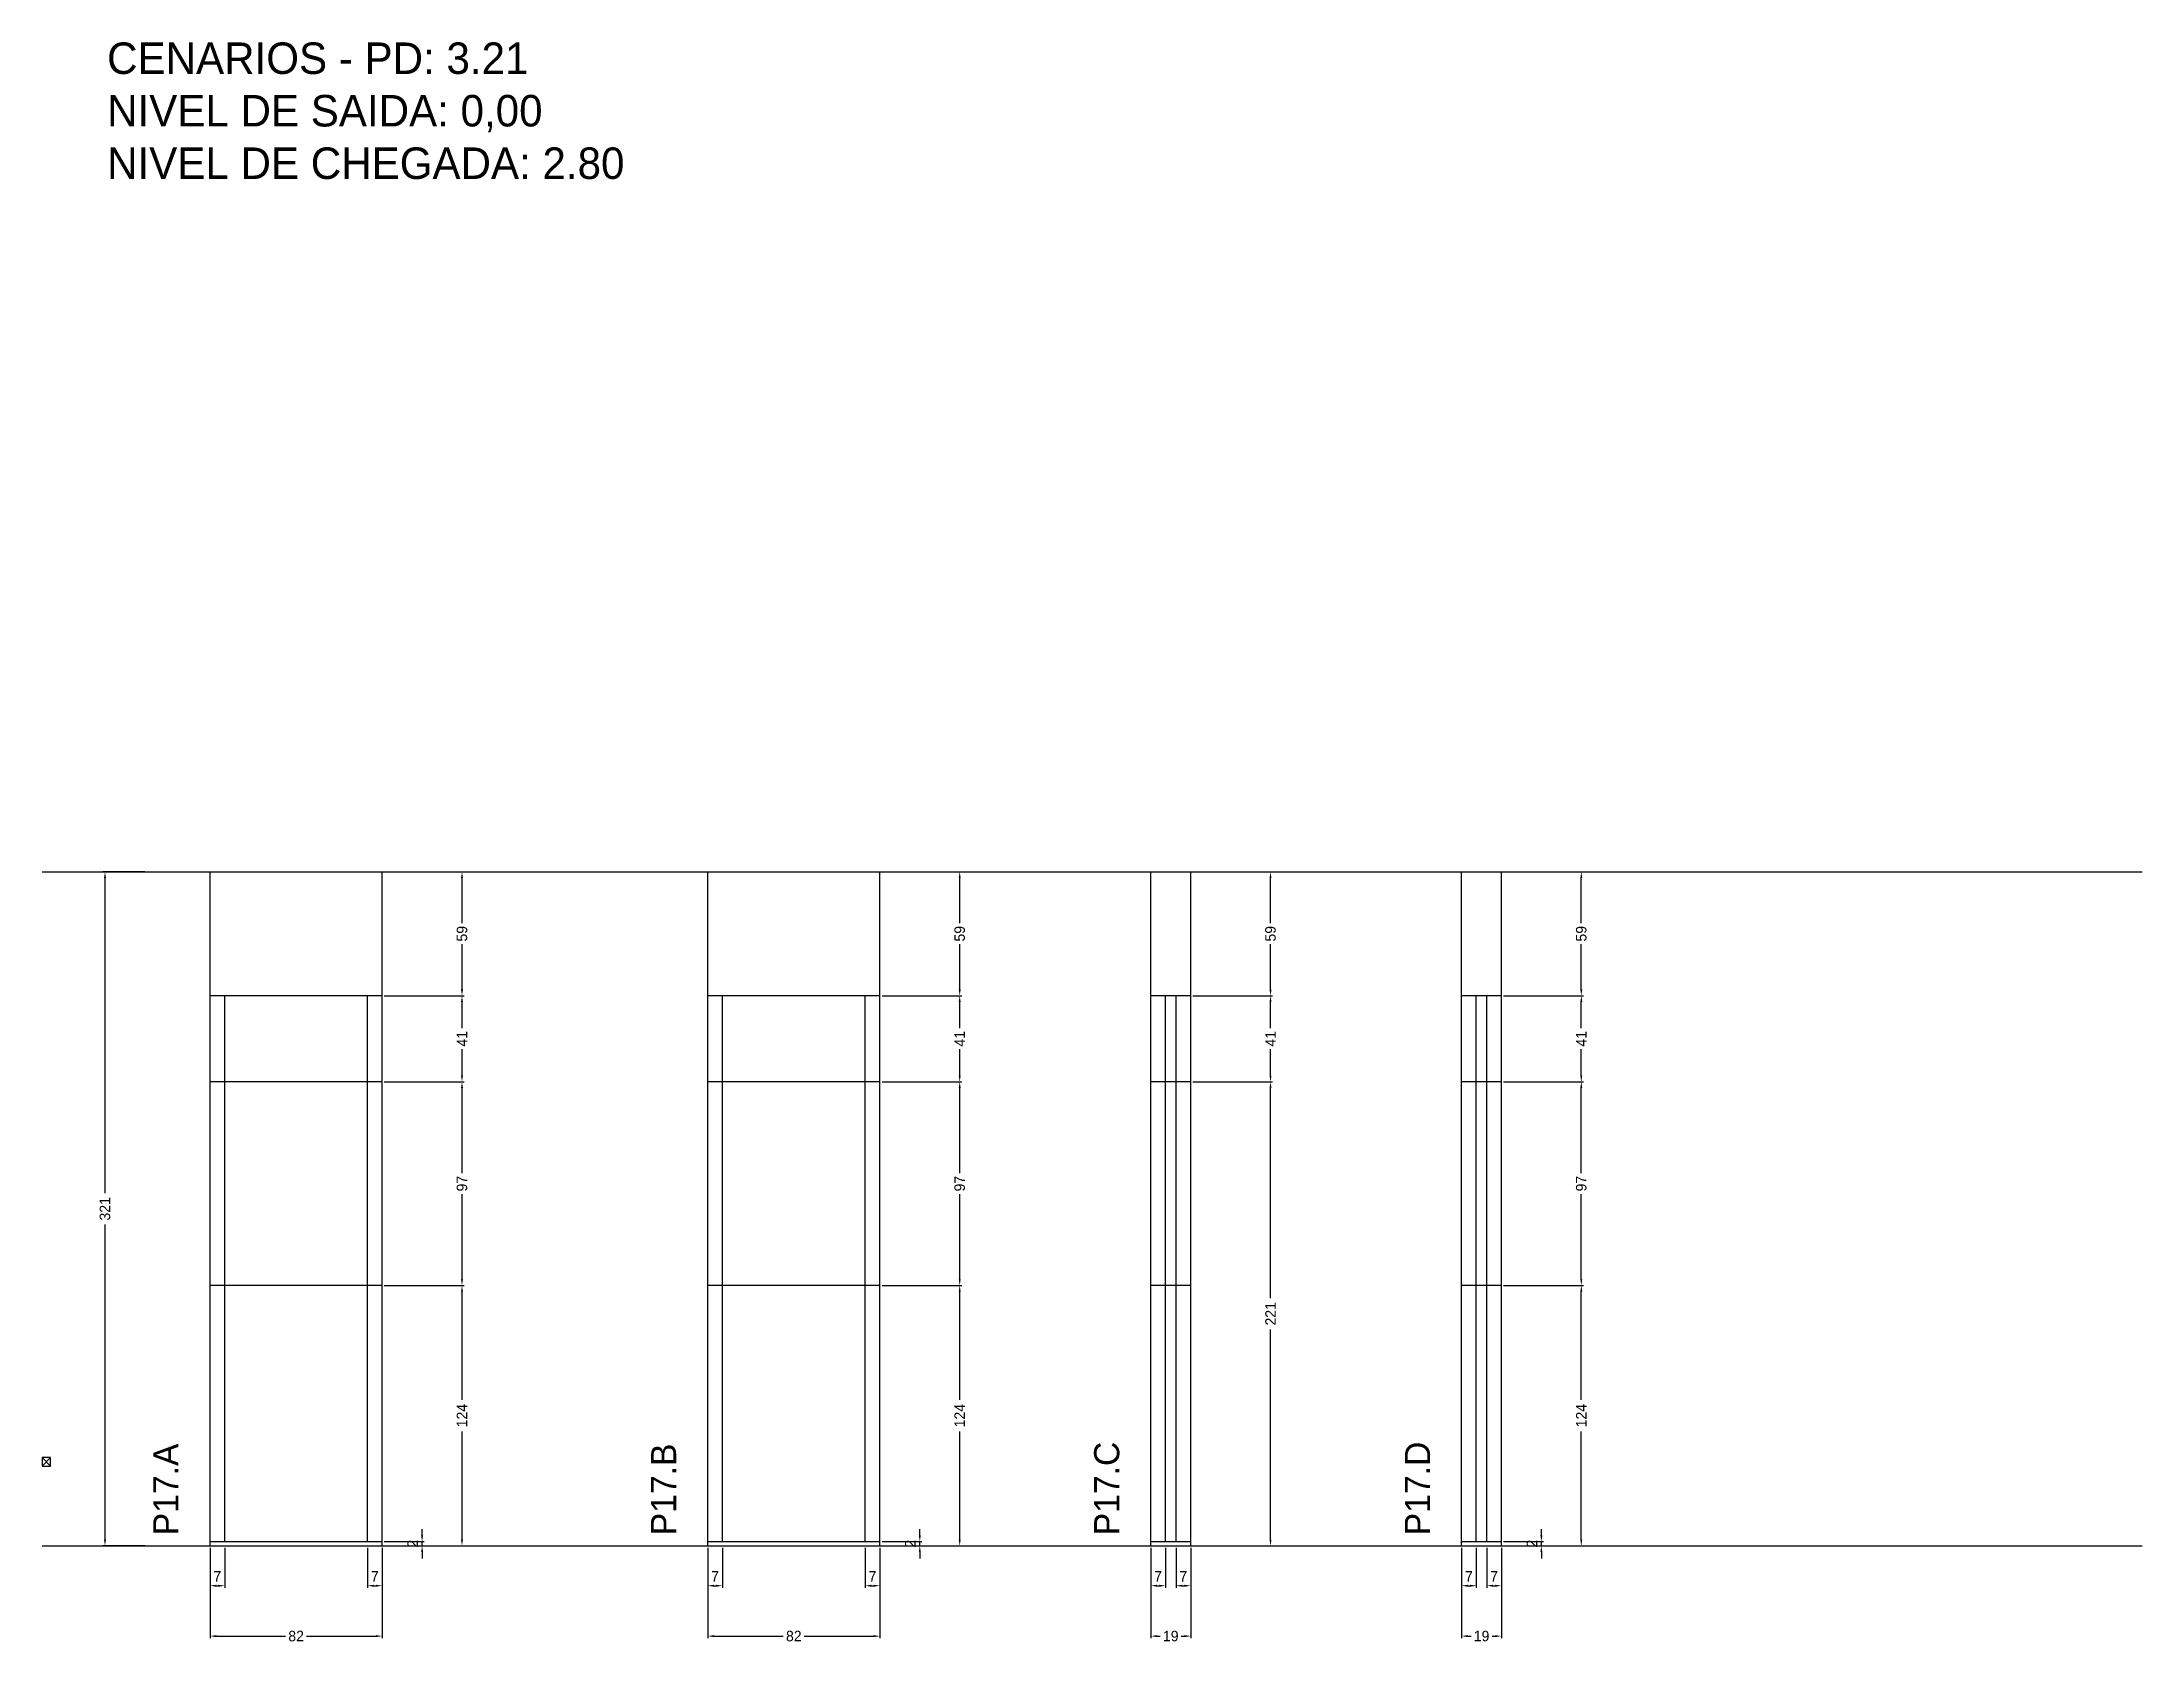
# Model space of a CAD drawing. Header units: centimetres. Extents: x 0 to 1000, y -467 to 295.
import ezdxf

# ---------------------------------------------------------------- set-up
doc = ezdxf.new("R2010")
doc.units = ezdxf.units.CM
doc.linetypes.add('DASHED', pattern=[2, -2])
for name, color, linetype in [('COTA', 241, 'Continuous'), ('NOMENCLATURA', 7, 'Continuous'), ('Nível', 160, 'Continuous'), ('Painéis', 200, 'Continuous'), ('SARR_2.2x7', 40, 'Continuous')]:
    doc.layers.add(name, color=color, linetype=linetype)
doc.dimstyles.new('PAINEL-NOVA', dxfattribs={"dimtxt": 5, "dimasz": 3, "dimexe": 1, "dimexo": 1, "dimgap": 1, "dimtad": 1, "dimcen": 2.5, "dimazin": 3, "dimtfac": 1, "dimtmove": 0, "dimatfit": 3})

# ---------------------------------------------------------------- blocks, each defined once
blk = doc.blocks.new('_CLOSEDFILLED')
at = {"color": 0, "linetype": 'BYBLOCK'}
blk.add_solid([(-1, 0.16), (0, 0), (-1, -0.16)], dxfattribs=at)
blk = doc.blocks.new('*D1')
for p, q in [((49, -100), (29, -100)), ((30, -253), (30, -103)), ((30, -418), (30, -268)), ((49, -421), (29, -421))]:
    blk.add_line(p, q)
at = {"layer": 'Defpoints'}
for p in [(50, -100), (30, -421), (50, -421)]:
    blk.add_point(p, dxfattribs=at)
at = {"layer": 'COTA', "xscale": 3, "yscale": 3}
for p, rotation in [((30, -100), 90), ((30, -421), 270)]:
    blk.add_blockref('_CLOSEDFILLED', p, dxfattribs=dict(at, rotation=rotation))
at = {"layer": 'COTA', "insert": (30, -260.5), "char_height": 5, "attachment_point": 5, "rotation": 90}
blk.add_mtext('321', dxfattribs=at)
blk = doc.blocks.new('MULDURA')
at = {"layer": 'Paineis'}
for p, q in [((0, 0), (4, 4)), ((4, 0), (0, 4))]:
    blk.add_line(p, q, dxfattribs=at)
blk.add_lwpolyline([(0, 0), (4, 0), (4, 4), (0, 4)], close=True, dxfattribs=at)
blk = doc.blocks.new('*D3')
at = {"color": 4}
for p, q in [((163, -297), (201, -297)), ((200, -351.5), (200, -300)), ((200, -418), (200, -366.5)), ((163, -421), (201, -421))]:
    blk.add_line(p, q, dxfattribs=at)
at = {"layer": 'Defpoints'}
for p in [(162, -297), (162, -421), (200, -421)]:
    blk.add_point(p, dxfattribs=at)
at = {"layer": 'COTA', "color": 4, "xscale": 3, "yscale": 3}
for p, rotation in [((200, -297), 90), ((200, -421), 270)]:
    blk.add_blockref('_CLOSEDFILLED', p, dxfattribs=dict(at, rotation=rotation))
at = {"layer": 'COTA', "color": 4, "insert": (200, -359), "char_height": 5, "attachment_point": 5, "rotation": 90}
blk.add_mtext('124', dxfattribs=at)
blk = doc.blocks.new('*D4')
at = {"color": 4}
for p, q in [((163, -200), (201, -200)), ((200, -243.5), (200, -203)), ((200, -294), (200, -253.5)), ((163, -297), (201, -297))]:
    blk.add_line(p, q, dxfattribs=at)
at = {"layer": 'Defpoints'}
for p in [(162, -200), (162, -297), (200, -297)]:
    blk.add_point(p, dxfattribs=at)
at = {"layer": 'COTA', "color": 4, "xscale": 3, "yscale": 3}
for p, rotation in [((200, -200), 90), ((200, -297), 270)]:
    blk.add_blockref('_CLOSEDFILLED', p, dxfattribs=dict(at, rotation=rotation))
at = {"layer": 'COTA', "color": 4, "insert": (200, -248.5), "char_height": 5, "attachment_point": 5, "rotation": 90}
blk.add_mtext('97', dxfattribs=at)
blk = doc.blocks.new('*D5')
at = {"color": 4}
for p, q in [((163, -159), (201, -159)), ((200, -174.5), (200, -162)), ((200, -197), (200, -184.5)), ((163, -200), (201, -200))]:
    blk.add_line(p, q, dxfattribs=at)
at = {"layer": 'Defpoints'}
for p in [(162, -159), (162, -200), (200, -200)]:
    blk.add_point(p, dxfattribs=at)
at = {"layer": 'COTA', "color": 4, "xscale": 3, "yscale": 3}
for p, rotation in [((200, -159), 90), ((200, -200), 270)]:
    blk.add_blockref('_CLOSEDFILLED', p, dxfattribs=dict(at, rotation=rotation))
at = {"layer": 'COTA', "color": 4, "insert": (200, -179.5), "char_height": 5, "attachment_point": 5, "rotation": 90}
blk.add_mtext('41', dxfattribs=at)
blk = doc.blocks.new('*D6')
at = {"color": 4}
for p, q in [((163, -100), (201, -100)), ((200, -124.5), (200, -103)), ((200, -156), (200, -134.5)), ((163, -159), (201, -159))]:
    blk.add_line(p, q, dxfattribs=at)
at = {"layer": 'Defpoints'}
for p in [(162, -100), (162, -159), (200, -159)]:
    blk.add_point(p, dxfattribs=at)
at = {"layer": 'COTA', "color": 4, "xscale": 3, "yscale": 3}
for p, rotation in [((200, -100), 90), ((200, -159), 270)]:
    blk.add_blockref('_CLOSEDFILLED', p, dxfattribs=dict(at, rotation=rotation))
at = {"layer": 'COTA', "color": 4, "insert": (200, -129.5), "char_height": 5, "attachment_point": 5, "rotation": 90}
blk.add_mtext('59', dxfattribs=at)
blk = doc.blocks.new('*D7')
at = {"color": 4}
for p, q in [((80, -422), (80, -441)), ((87, -422), (87, -441)), ((83, -440), (84, -440))]:
    blk.add_line(p, q, dxfattribs=at)
at = {"layer": 'Defpoints'}
for p in [(80, -421), (87, -421), (80, -440)]:
    blk.add_point(p, dxfattribs=at)
at = {"layer": 'COTA', "color": 4, "xscale": 3, "yscale": 3, "rotation": 180}
blk.add_blockref('_CLOSEDFILLED', (80, -440), dxfattribs=at)
at = {"layer": 'COTA', "color": 4, "xscale": 3, "yscale": 3}
blk.add_blockref('_CLOSEDFILLED', (87, -440), dxfattribs=at)
at = {"layer": 'COTA', "color": 4, "insert": (83.5, -435.5), "char_height": 5, "attachment_point": 5}
blk.add_mtext('7', dxfattribs=at)
blk = doc.blocks.new('*D8')
at = {"color": 4}
for p, q in [((155, -422), (155, -441)), ((162, -422), (162, -441)), ((158, -440), (159, -440))]:
    blk.add_line(p, q, dxfattribs=at)
at = {"layer": 'Defpoints'}
for p in [(155, -421), (162, -421), (155, -440)]:
    blk.add_point(p, dxfattribs=at)
at = {"layer": 'COTA', "color": 4, "xscale": 3, "yscale": 3, "rotation": 180}
blk.add_blockref('_CLOSEDFILLED', (155, -440), dxfattribs=at)
at = {"layer": 'COTA', "color": 4, "xscale": 3, "yscale": 3}
blk.add_blockref('_CLOSEDFILLED', (162, -440), dxfattribs=at)
at = {"layer": 'COTA', "color": 4, "insert": (158.5, -435.5), "char_height": 5, "attachment_point": 5}
blk.add_mtext('7', dxfattribs=at)
blk = doc.blocks.new('*D9')
at = {"color": 4}
for p, q in [((80, -422), (80, -465)), ((162, -422), (162, -465)), ((83, -464), (116, -464)), ((126, -464), (159, -464))]:
    blk.add_line(p, q, dxfattribs=at)
at = {"layer": 'Defpoints'}
for p in [(80, -421), (162, -421), (80, -464)]:
    blk.add_point(p, dxfattribs=at)
at = {"layer": 'COTA', "color": 4, "xscale": 3, "yscale": 3, "rotation": 180}
blk.add_blockref('_CLOSEDFILLED', (80, -464), dxfattribs=at)
at = {"layer": 'COTA', "color": 4, "xscale": 3, "yscale": 3}
blk.add_blockref('_CLOSEDFILLED', (162, -464), dxfattribs=at)
at = {"layer": 'COTA', "color": 4, "insert": (121, -464), "char_height": 5, "attachment_point": 5}
blk.add_mtext('82', dxfattribs=at)
blk = doc.blocks.new('*D11')
at = {"color": 4}
for p, q in [((400, -297), (438, -297)), ((437, -351.5), (437, -300)), ((437, -418), (437, -366.5)), ((400, -421), (438, -421))]:
    blk.add_line(p, q, dxfattribs=at)
at = {"layer": 'Defpoints'}
for p in [(399, -297), (399, -421), (437, -421)]:
    blk.add_point(p, dxfattribs=at)
at = {"layer": 'COTA', "color": 4, "xscale": 3, "yscale": 3}
for p, rotation in [((437, -297), 90), ((437, -421), 270)]:
    blk.add_blockref('_CLOSEDFILLED', p, dxfattribs=dict(at, rotation=rotation))
at = {"layer": 'COTA', "color": 4, "insert": (437, -359), "char_height": 5, "attachment_point": 5, "rotation": 90}
blk.add_mtext('124', dxfattribs=at)
blk = doc.blocks.new('*D12')
at = {"color": 4}
for p, q in [((400, -200), (438, -200)), ((437, -243.5), (437, -203)), ((437, -294), (437, -253.5)), ((400, -297), (438, -297))]:
    blk.add_line(p, q, dxfattribs=at)
at = {"layer": 'Defpoints'}
for p in [(399, -200), (399, -297), (437, -297)]:
    blk.add_point(p, dxfattribs=at)
at = {"layer": 'COTA', "color": 4, "xscale": 3, "yscale": 3}
for p, rotation in [((437, -200), 90), ((437, -297), 270)]:
    blk.add_blockref('_CLOSEDFILLED', p, dxfattribs=dict(at, rotation=rotation))
at = {"layer": 'COTA', "color": 4, "insert": (437, -248.5), "char_height": 5, "attachment_point": 5, "rotation": 90}
blk.add_mtext('97', dxfattribs=at)
blk = doc.blocks.new('*D13')
at = {"color": 4}
for p, q in [((400, -159), (438, -159)), ((437, -174.5), (437, -162)), ((437, -197), (437, -184.5)), ((400, -200), (438, -200))]:
    blk.add_line(p, q, dxfattribs=at)
at = {"layer": 'Defpoints'}
for p in [(399, -159), (399, -200), (437, -200)]:
    blk.add_point(p, dxfattribs=at)
at = {"layer": 'COTA', "color": 4, "xscale": 3, "yscale": 3}
for p, rotation in [((437, -159), 90), ((437, -200), 270)]:
    blk.add_blockref('_CLOSEDFILLED', p, dxfattribs=dict(at, rotation=rotation))
at = {"layer": 'COTA', "color": 4, "insert": (437, -179.5), "char_height": 5, "attachment_point": 5, "rotation": 90}
blk.add_mtext('41', dxfattribs=at)
blk = doc.blocks.new('*D14')
at = {"color": 4}
for p, q in [((400, -100), (438, -100)), ((437, -124.5), (437, -103)), ((437, -156), (437, -134.5)), ((400, -159), (438, -159))]:
    blk.add_line(p, q, dxfattribs=at)
at = {"layer": 'Defpoints'}
for p in [(399, -100), (399, -159), (437, -159)]:
    blk.add_point(p, dxfattribs=at)
at = {"layer": 'COTA', "color": 4, "xscale": 3, "yscale": 3}
for p, rotation in [((437, -100), 90), ((437, -159), 270)]:
    blk.add_blockref('_CLOSEDFILLED', p, dxfattribs=dict(at, rotation=rotation))
at = {"layer": 'COTA', "color": 4, "insert": (437, -129.5), "char_height": 5, "attachment_point": 5, "rotation": 90}
blk.add_mtext('59', dxfattribs=at)
blk = doc.blocks.new('*D15')
at = {"color": 4}
for p, q in [((317, -422), (317, -441)), ((324, -422), (324, -441)), ((320, -440), (321, -440))]:
    blk.add_line(p, q, dxfattribs=at)
at = {"layer": 'Defpoints'}
for p in [(317, -421), (324, -421), (317, -440)]:
    blk.add_point(p, dxfattribs=at)
at = {"layer": 'COTA', "color": 4, "xscale": 3, "yscale": 3, "rotation": 180}
blk.add_blockref('_CLOSEDFILLED', (317, -440), dxfattribs=at)
at = {"layer": 'COTA', "color": 4, "xscale": 3, "yscale": 3}
blk.add_blockref('_CLOSEDFILLED', (324, -440), dxfattribs=at)
at = {"layer": 'COTA', "color": 4, "insert": (320.5, -435.5), "char_height": 5, "attachment_point": 5}
blk.add_mtext('7', dxfattribs=at)
blk = doc.blocks.new('*D16')
at = {"color": 4}
for p, q in [((392, -422), (392, -441)), ((399, -422), (399, -441)), ((395, -440), (396, -440))]:
    blk.add_line(p, q, dxfattribs=at)
at = {"layer": 'Defpoints'}
for p in [(392, -421), (399, -421), (392, -440)]:
    blk.add_point(p, dxfattribs=at)
at = {"layer": 'COTA', "color": 4, "xscale": 3, "yscale": 3, "rotation": 180}
blk.add_blockref('_CLOSEDFILLED', (392, -440), dxfattribs=at)
at = {"layer": 'COTA', "color": 4, "xscale": 3, "yscale": 3}
blk.add_blockref('_CLOSEDFILLED', (399, -440), dxfattribs=at)
at = {"layer": 'COTA', "color": 4, "insert": (395.5, -435.5), "char_height": 5, "attachment_point": 5}
blk.add_mtext('7', dxfattribs=at)
blk = doc.blocks.new('*D17')
at = {"color": 4}
for p, q in [((317, -422), (317, -465)), ((399, -422), (399, -465)), ((320, -464), (353, -464)), ((363, -464), (396, -464))]:
    blk.add_line(p, q, dxfattribs=at)
at = {"layer": 'Defpoints'}
for p in [(317, -421), (399, -421), (317, -464)]:
    blk.add_point(p, dxfattribs=at)
at = {"layer": 'COTA', "color": 4, "xscale": 3, "yscale": 3, "rotation": 180}
blk.add_blockref('_CLOSEDFILLED', (317, -464), dxfattribs=at)
at = {"layer": 'COTA', "color": 4, "xscale": 3, "yscale": 3}
blk.add_blockref('_CLOSEDFILLED', (399, -464), dxfattribs=at)
at = {"layer": 'COTA', "color": 4, "insert": (358, -464), "char_height": 5, "attachment_point": 5}
blk.add_mtext('82', dxfattribs=at)
blk = doc.blocks.new('*D18')
at = {"color": 4}
for p, q in [((548, -200), (586, -200)), ((585, -303), (585, -203)), ((585, -418), (585, -318)), ((548, -421), (586, -421))]:
    blk.add_line(p, q, dxfattribs=at)
at = {"layer": 'Defpoints'}
for p in [(547, -200), (547, -421), (585, -421)]:
    blk.add_point(p, dxfattribs=at)
at = {"layer": 'COTA', "color": 4, "xscale": 3, "yscale": 3}
for p, rotation in [((585, -200), 90), ((585, -421), 270)]:
    blk.add_blockref('_CLOSEDFILLED', p, dxfattribs=dict(at, rotation=rotation))
at = {"layer": 'COTA', "color": 4, "insert": (585, -310.5), "char_height": 5, "attachment_point": 5, "rotation": 90}
blk.add_mtext('221', dxfattribs=at)
blk = doc.blocks.new('*D19')
at = {"color": 4}
for p, q in [((548, -159), (586, -159)), ((585, -174.5), (585, -162)), ((585, -197), (585, -184.5)), ((548, -200), (586, -200))]:
    blk.add_line(p, q, dxfattribs=at)
at = {"layer": 'Defpoints'}
for p in [(547, -159), (547, -200), (585, -200)]:
    blk.add_point(p, dxfattribs=at)
at = {"layer": 'COTA', "color": 4, "xscale": 3, "yscale": 3}
for p, rotation in [((585, -159), 90), ((585, -200), 270)]:
    blk.add_blockref('_CLOSEDFILLED', p, dxfattribs=dict(at, rotation=rotation))
at = {"layer": 'COTA', "color": 4, "insert": (585, -179.5), "char_height": 5, "attachment_point": 5, "rotation": 90}
blk.add_mtext('41', dxfattribs=at)
blk = doc.blocks.new('*D20')
at = {"color": 4}
for p, q in [((548, -100), (586, -100)), ((585, -124.5), (585, -103)), ((585, -156), (585, -134.5)), ((548, -159), (586, -159))]:
    blk.add_line(p, q, dxfattribs=at)
at = {"layer": 'Defpoints'}
for p in [(547, -100), (547, -159), (585, -159)]:
    blk.add_point(p, dxfattribs=at)
at = {"layer": 'COTA', "color": 4, "xscale": 3, "yscale": 3}
for p, rotation in [((585, -100), 90), ((585, -159), 270)]:
    blk.add_blockref('_CLOSEDFILLED', p, dxfattribs=dict(at, rotation=rotation))
at = {"layer": 'COTA', "color": 4, "insert": (585, -129.5), "char_height": 5, "attachment_point": 5, "rotation": 90}
blk.add_mtext('59', dxfattribs=at)
blk = doc.blocks.new('*D21')
at = {"color": 4}
for p, q in [((528, -422), (528, -441)), ((535, -422), (535, -441)), ((531, -440), (532, -440))]:
    blk.add_line(p, q, dxfattribs=at)
at = {"layer": 'Defpoints'}
for p in [(528, -421), (535, -421), (528, -440)]:
    blk.add_point(p, dxfattribs=at)
at = {"layer": 'COTA', "color": 4, "xscale": 3, "yscale": 3, "rotation": 180}
blk.add_blockref('_CLOSEDFILLED', (528, -440), dxfattribs=at)
at = {"layer": 'COTA', "color": 4, "xscale": 3, "yscale": 3}
blk.add_blockref('_CLOSEDFILLED', (535, -440), dxfattribs=at)
at = {"layer": 'COTA', "color": 4, "insert": (531.5, -435.5), "char_height": 5, "attachment_point": 5}
blk.add_mtext('7', dxfattribs=at)
blk = doc.blocks.new('*D22')
at = {"color": 4}
for p, q in [((540, -422), (540, -441)), ((547, -422), (547, -441)), ((543, -440), (544, -440))]:
    blk.add_line(p, q, dxfattribs=at)
at = {"layer": 'Defpoints'}
for p in [(540, -421), (547, -421), (540, -440)]:
    blk.add_point(p, dxfattribs=at)
at = {"layer": 'COTA', "color": 4, "xscale": 3, "yscale": 3, "rotation": 180}
blk.add_blockref('_CLOSEDFILLED', (540, -440), dxfattribs=at)
at = {"layer": 'COTA', "color": 4, "xscale": 3, "yscale": 3}
blk.add_blockref('_CLOSEDFILLED', (547, -440), dxfattribs=at)
at = {"layer": 'COTA', "color": 4, "insert": (543.5, -435.5), "char_height": 5, "attachment_point": 5}
blk.add_mtext('7', dxfattribs=at)
blk = doc.blocks.new('*D23')
at = {"color": 4}
for p, q in [((528, -422), (528, -465)), ((547, -422), (547, -465)), ((531, -464), (532.5, -464)), ((542.5, -464), (544, -464))]:
    blk.add_line(p, q, dxfattribs=at)
at = {"layer": 'Defpoints'}
for p in [(528, -421), (547, -421), (528, -464)]:
    blk.add_point(p, dxfattribs=at)
at = {"layer": 'COTA', "color": 4, "xscale": 3, "yscale": 3, "rotation": 180}
blk.add_blockref('_CLOSEDFILLED', (528, -464), dxfattribs=at)
at = {"layer": 'COTA', "color": 4, "xscale": 3, "yscale": 3}
blk.add_blockref('_CLOSEDFILLED', (547, -464), dxfattribs=at)
at = {"layer": 'COTA', "color": 4, "insert": (537.5, -464), "char_height": 5, "attachment_point": 5}
blk.add_mtext('19', dxfattribs=at)
blk = doc.blocks.new('*D25')
at = {"color": 4}
for p, q in [((696, -297), (734, -297)), ((733, -351.5), (733, -300)), ((733, -418), (733, -366.5)), ((696, -421), (734, -421))]:
    blk.add_line(p, q, dxfattribs=at)
at = {"layer": 'Defpoints'}
for p in [(695, -297), (695, -421), (733, -421)]:
    blk.add_point(p, dxfattribs=at)
at = {"layer": 'COTA', "color": 4, "xscale": 3, "yscale": 3}
for p, rotation in [((733, -297), 90), ((733, -421), 270)]:
    blk.add_blockref('_CLOSEDFILLED', p, dxfattribs=dict(at, rotation=rotation))
at = {"layer": 'COTA', "color": 4, "insert": (733, -359), "char_height": 5, "attachment_point": 5, "rotation": 90}
blk.add_mtext('124', dxfattribs=at)
blk = doc.blocks.new('*D26')
at = {"color": 4}
for p, q in [((696, -200), (734, -200)), ((733, -243.5), (733, -203)), ((733, -294), (733, -253.5)), ((696, -297), (734, -297))]:
    blk.add_line(p, q, dxfattribs=at)
at = {"layer": 'Defpoints'}
for p in [(695, -200), (695, -297), (733, -297)]:
    blk.add_point(p, dxfattribs=at)
at = {"layer": 'COTA', "color": 4, "xscale": 3, "yscale": 3}
for p, rotation in [((733, -200), 90), ((733, -297), 270)]:
    blk.add_blockref('_CLOSEDFILLED', p, dxfattribs=dict(at, rotation=rotation))
at = {"layer": 'COTA', "color": 4, "insert": (733, -248.5), "char_height": 5, "attachment_point": 5, "rotation": 90}
blk.add_mtext('97', dxfattribs=at)
blk = doc.blocks.new('*D27')
at = {"color": 4}
for p, q in [((696, -159), (734, -159)), ((733, -174.5), (733, -162)), ((733, -197), (733, -184.5)), ((696, -200), (734, -200))]:
    blk.add_line(p, q, dxfattribs=at)
at = {"layer": 'Defpoints'}
for p in [(695, -159), (695, -200), (733, -200)]:
    blk.add_point(p, dxfattribs=at)
at = {"layer": 'COTA', "color": 4, "xscale": 3, "yscale": 3}
for p, rotation in [((733, -159), 90), ((733, -200), 270)]:
    blk.add_blockref('_CLOSEDFILLED', p, dxfattribs=dict(at, rotation=rotation))
at = {"layer": 'COTA', "color": 4, "insert": (733, -179.5), "char_height": 5, "attachment_point": 5, "rotation": 90}
blk.add_mtext('41', dxfattribs=at)
blk = doc.blocks.new('*D28')
at = {"color": 4}
for p, q in [((696, -100), (734, -100)), ((733, -124.5), (733, -103)), ((733, -156), (733, -134.5)), ((696, -159), (734, -159))]:
    blk.add_line(p, q, dxfattribs=at)
at = {"layer": 'Defpoints'}
for p in [(695, -100), (695, -159), (733, -159)]:
    blk.add_point(p, dxfattribs=at)
at = {"layer": 'COTA', "color": 4, "xscale": 3, "yscale": 3}
for p, rotation in [((733, -100), 90), ((733, -159), 270)]:
    blk.add_blockref('_CLOSEDFILLED', p, dxfattribs=dict(at, rotation=rotation))
at = {"layer": 'COTA', "color": 4, "insert": (733, -129.5), "char_height": 5, "attachment_point": 5, "rotation": 90}
blk.add_mtext('59', dxfattribs=at)
blk = doc.blocks.new('*D29')
at = {"color": 4}
for p, q in [((676, -422), (676, -441)), ((683, -422), (683, -441)), ((679, -440), (680, -440))]:
    blk.add_line(p, q, dxfattribs=at)
at = {"layer": 'Defpoints'}
for p in [(676, -421), (683, -421), (676, -440)]:
    blk.add_point(p, dxfattribs=at)
at = {"layer": 'COTA', "color": 4, "xscale": 3, "yscale": 3, "rotation": 180}
blk.add_blockref('_CLOSEDFILLED', (676, -440), dxfattribs=at)
at = {"layer": 'COTA', "color": 4, "xscale": 3, "yscale": 3}
blk.add_blockref('_CLOSEDFILLED', (683, -440), dxfattribs=at)
at = {"layer": 'COTA', "color": 4, "insert": (679.5, -435.5), "char_height": 5, "attachment_point": 5}
blk.add_mtext('7', dxfattribs=at)
blk = doc.blocks.new('*D30')
at = {"color": 4}
for p, q in [((688, -422), (688, -441)), ((695, -422), (695, -441)), ((691, -440), (692, -440))]:
    blk.add_line(p, q, dxfattribs=at)
at = {"layer": 'Defpoints'}
for p in [(688, -421), (695, -421), (688, -440)]:
    blk.add_point(p, dxfattribs=at)
at = {"layer": 'COTA', "color": 4, "xscale": 3, "yscale": 3, "rotation": 180}
blk.add_blockref('_CLOSEDFILLED', (688, -440), dxfattribs=at)
at = {"layer": 'COTA', "color": 4, "xscale": 3, "yscale": 3}
blk.add_blockref('_CLOSEDFILLED', (695, -440), dxfattribs=at)
at = {"layer": 'COTA', "color": 4, "insert": (691.5, -435.5), "char_height": 5, "attachment_point": 5}
blk.add_mtext('7', dxfattribs=at)
blk = doc.blocks.new('*D31')
at = {"color": 4}
for p, q in [((676, -422), (676, -465)), ((695, -422), (695, -465)), ((679, -464), (680.5, -464)), ((690.5, -464), (692, -464))]:
    blk.add_line(p, q, dxfattribs=at)
at = {"layer": 'Defpoints'}
for p in [(676, -421), (695, -421), (676, -464)]:
    blk.add_point(p, dxfattribs=at)
at = {"layer": 'COTA', "color": 4, "xscale": 3, "yscale": 3, "rotation": 180}
blk.add_blockref('_CLOSEDFILLED', (676, -464), dxfattribs=at)
at = {"layer": 'COTA', "color": 4, "xscale": 3, "yscale": 3}
blk.add_blockref('_CLOSEDFILLED', (695, -464), dxfattribs=at)
at = {"layer": 'COTA', "color": 4, "insert": (685.5, -464), "char_height": 5, "attachment_point": 5}
blk.add_mtext('19', dxfattribs=at)

msp = doc.modelspace()

# ---------------------------------------------------------------- linework, layer by layer
at = {"layer": 'COTA'}
for p, q in [((80, -159), (80, -100)), ((80, -100), (162, -100)), ((162, -159), (162, -100)), ((317, -159), (317, -100)), ((317, -100), (399, -100)), ((399, -159), (399, -100)), ((528, -159), (528, -100)), ((528, -100), (547, -100)), ((547, -159), (547, -100)), ((676, -159), (676, -100)), ((676, -100), (695, -100)), ((695, -159), (695, -100))]:
    msp.add_line(p, q, dxfattribs=at)
at = {"layer": 'Nível', "linetype": 'DASHED'}
for points in [[(0, -100), (1000, -100)], [(0, -421), (1000, -421)]]:
    msp.add_lwpolyline(points, dxfattribs=at)
at = {"layer": 'Painéis'}
for p, q in [((80, -421), (80, -159)), ((162, -159), (80, -159)), ((162, -421), (162, -159)), ((317, -421), (317, -159)), ((399, -159), (317, -159)), ((399, -421), (399, -159)), ((528, -421), (528, -159)), ((547, -159), (528, -159)), ((547, -421), (547, -159)), ((676, -421), (676, -159)), ((695, -159), (676, -159)), ((695, -421), (695, -159)), ((162, -200), (80, -200)), ((399, -200), (317, -200)), ((547, -200), (528, -200)), ((695, -200), (676, -200)), ((162, -297), (80, -297)), ((399, -297), (317, -297)), ((547, -297), (528, -297)), ((695, -297), (676, -297)), ((80, -419), (162, -419)), ((317, -419), (399, -419)), ((528, -419), (547, -419)), ((676, -419), (695, -419))]:
    msp.add_line(p, q, dxfattribs=at)
at = {"layer": 'SARR_2.2x7'}
for points in [[(87, -200), (87, -159)], [(155, -200), (155, -159)], [(324, -200), (324, -159)], [(392, -200), (392, -159)], [(535, -200), (535, -159)], [(540, -200), (540, -159)], [(683, -419), (683, -159)], [(688, -419), (688, -159)], [(87, -297), (87, -200)], [(155, -297), (155, -200)], [(324, -297), (324, -200)], [(392, -297), (392, -200)], [(535, -419), (535, -200)], [(540, -419), (540, -200)], [(87, -419), (87, -297)], [(155, -419), (155, -297)], [(324, -419), (324, -297)], [(392, -419), (392, -297)]]:
    msp.add_lwpolyline(points, dxfattribs=at)

# ---------------------------------------------------------------- block references
at = {"layer": 'COTA'}
msp.add_blockref('MULDURA', (0, -383), dxfattribs=at)

# ---------------------------------------------------------------- texts
at = {"layer": 'NOMENCLATURA'}
for s, p in [('CENARIOS - PD: 3.21', (31, 280)), ('NIVEL DE SAIDA: 0,00', (31, 255)), ('NIVEL DE CHEGADA: 2.80', (31, 230))]:
    msp.add_text(s, height=15, dxfattribs=at).set_placement(p)
for s, p in [('P17.A', (65, -416)), ('P17.B', (302, -416)), ('P17.C', (513, -416)), ('P17.D', (661, -416))]:
    msp.add_text(s, height=12, rotation=90, dxfattribs=at).set_placement(p)

# ---------------------------------------------------------------- dimensions: what is measured, and where the dimension line sits
at = {"layer": 'COTA'}
dim = msp.add_linear_dim(base=(30, -421), p1=(50, -421), p2=(50, -100), angle=90, dimstyle='PAINEL-NOVA', dxfattribs=at)
dim.commit()
dim.dimension.update_dxf_attribs({"geometry": '*D1', "text_midpoint": (30, -260.5)})
at = {"layer": 'COTA', "color": 4}
for base, p1, p2, picture, middle in [((200, -159), (162, -159), (162, -100), '*D6', (200, -129.5)), ((437, -159), (399, -159), (399, -100), '*D14', (437, -129.5)), ((585, -159), (547, -159), (547, -100), '*D20', (585, -129.5)), ((733, -159), (695, -159), (695, -100), '*D28', (733, -129.5)), ((200, -200), (162, -200), (162, -159), '*D5', (200, -179.5)), ((437, -200), (399, -200), (399, -159), '*D13', (437, -179.5)), ((585, -200), (547, -200), (547, -159), '*D19', (585, -179.5)), ((733, -200), (695, -200), (695, -159), '*D27', (733, -179.5)), ((200, -297), (162, -297), (162, -200), '*D4', (200, -248.5)), ((437, -297), (399, -297), (399, -200), '*D12', (437, -248.5)), ((585, -421), (547, -421), (547, -200), '*D18', (585, -310.5)), ((733, -297), (695, -297), (695, -200), '*D26', (733, -248.5)), ((200, -421), (162, -421), (162, -297), '*D3', (200, -359)), ((437, -421), (399, -421), (399, -297), '*D11', (437, -359)), ((733, -421), (695, -421), (695, -297), '*D25', (733, -359))]:
    dim = msp.add_linear_dim(base=base, p1=p1, p2=p2, angle=90, dimstyle='PAINEL-NOVA', dxfattribs=at)
    dim.commit()
    dim.dimension.update_dxf_attribs({"geometry": picture, "text_midpoint": middle})
for base, p1, p2 in [((181, -421), (162, -421), (162, -419)), ((418, -421), (399, -421), (399, -419)), ((714, -421), (695, -421), (695, -419))]:
    msp.add_linear_dim(base=base, p1=p1, p2=p2, angle=90, dimstyle='PAINEL-NOVA', dxfattribs=at).render()
for base, p1, p2, picture, middle in [((80, -440), (80, -421), (87, -421), '*D7', (83.5, -435.5)), ((80, -464), (80, -421), (162, -421), '*D9', (121, -464)), ((155, -440), (155, -421), (162, -421), '*D8', (158.5, -435.5)), ((317, -440), (317, -421), (324, -421), '*D15', (320.5, -435.5)), ((317, -464), (317, -421), (399, -421), '*D17', (358, -464)), ((392, -440), (392, -421), (399, -421), '*D16', (395.5, -435.5)), ((528, -440), (528, -421), (535, -421), '*D21', (531.5, -435.5)), ((528, -464), (528, -421), (547, -421), '*D23', (537.5, -464)), ((540, -440), (540, -421), (547, -421), '*D22', (543.5, -435.5)), ((676, -440), (676, -421), (683, -421), '*D29', (679.5, -435.5)), ((676, -464), (676, -421), (695, -421), '*D31', (685.5, -464)), ((688, -440), (688, -421), (695, -421), '*D30', (691.5, -435.5))]:
    dim = msp.add_linear_dim(base=base, p1=p1, p2=p2, dimstyle='PAINEL-NOVA', dxfattribs=at)
    dim.commit()
    dim.dimension.update_dxf_attribs({"geometry": picture, "text_midpoint": middle})

doc.saveas('drawing.dxf')
